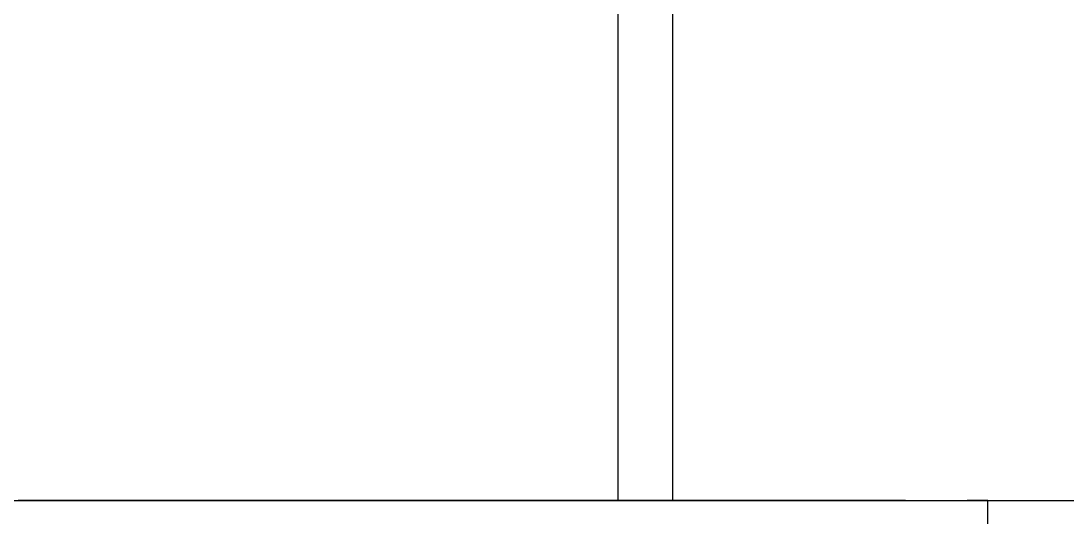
# Model space of a CAD drawing. Header units: inches. Extents: x -2812 to 9774, y -15726 to -746.
# Drawn here: x 3026.01 to 3064.18, y -9083.76 to -9065.66 of the extents above; entities that cross this region are included whole.
import ezdxf

# ---------------------------------------------------------------- set-up
doc = ezdxf.new("R2010")
doc.units = ezdxf.units.IN
doc.header["$LTSCALE"] = 17
doc.header["$MEASUREMENT"] = 0
doc.layers.add('OUTLINE', color=1, linetype='Continuous', lineweight=25)

# ---------------------------------------------------------------- blocks, each defined once
blk = doc.blocks.new('kk')
for p, q in [((-1759, -2491.1), (-1656.537, -2491.1)), ((-1720.193, -2491.1), (-1723.644, -2491.1)), ((-1719.728, -2491.1), (-1720.193, -2491.1)), ((-1717.483, -2491.1), (-1719.728, -2491.1)), ((-1691.267, -2491.1), (-1717.483, -2491.1)), ((-1691.267, -2491.1), (-1689.022, -2491.1)), ((-1688.59, -2491.1), (-1689.022, -2491.1)), ((-1688.266, -2491.1), (-1688.59, -2491.1)), ((-1688.266, -2491.965), (-1688.266, -2491.1)), ((-1688.266, -2491.1), (-1686.344, -2491.1)), ((-1686.344, -2491.1), (-1660.129, -2491.1))]:
    blk.add_line(p, q)

msp = doc.modelspace()

# ---------------------------------------------------------------- linework, layer by layer
at = {"layer": 'OUTLINE'}
for p, q in [((3047.786, -9025.163), (3047.786, -9083.163)), ((3049.786, -9025.163), (3049.786, -9083.163))]:
    msp.add_line(p, q, dxfattribs=at)

# ---------------------------------------------------------------- block references
msp.add_blockref('kk', (4749.555, -6592.063), dxfattribs=at)

doc.saveas('drawing.dxf')
